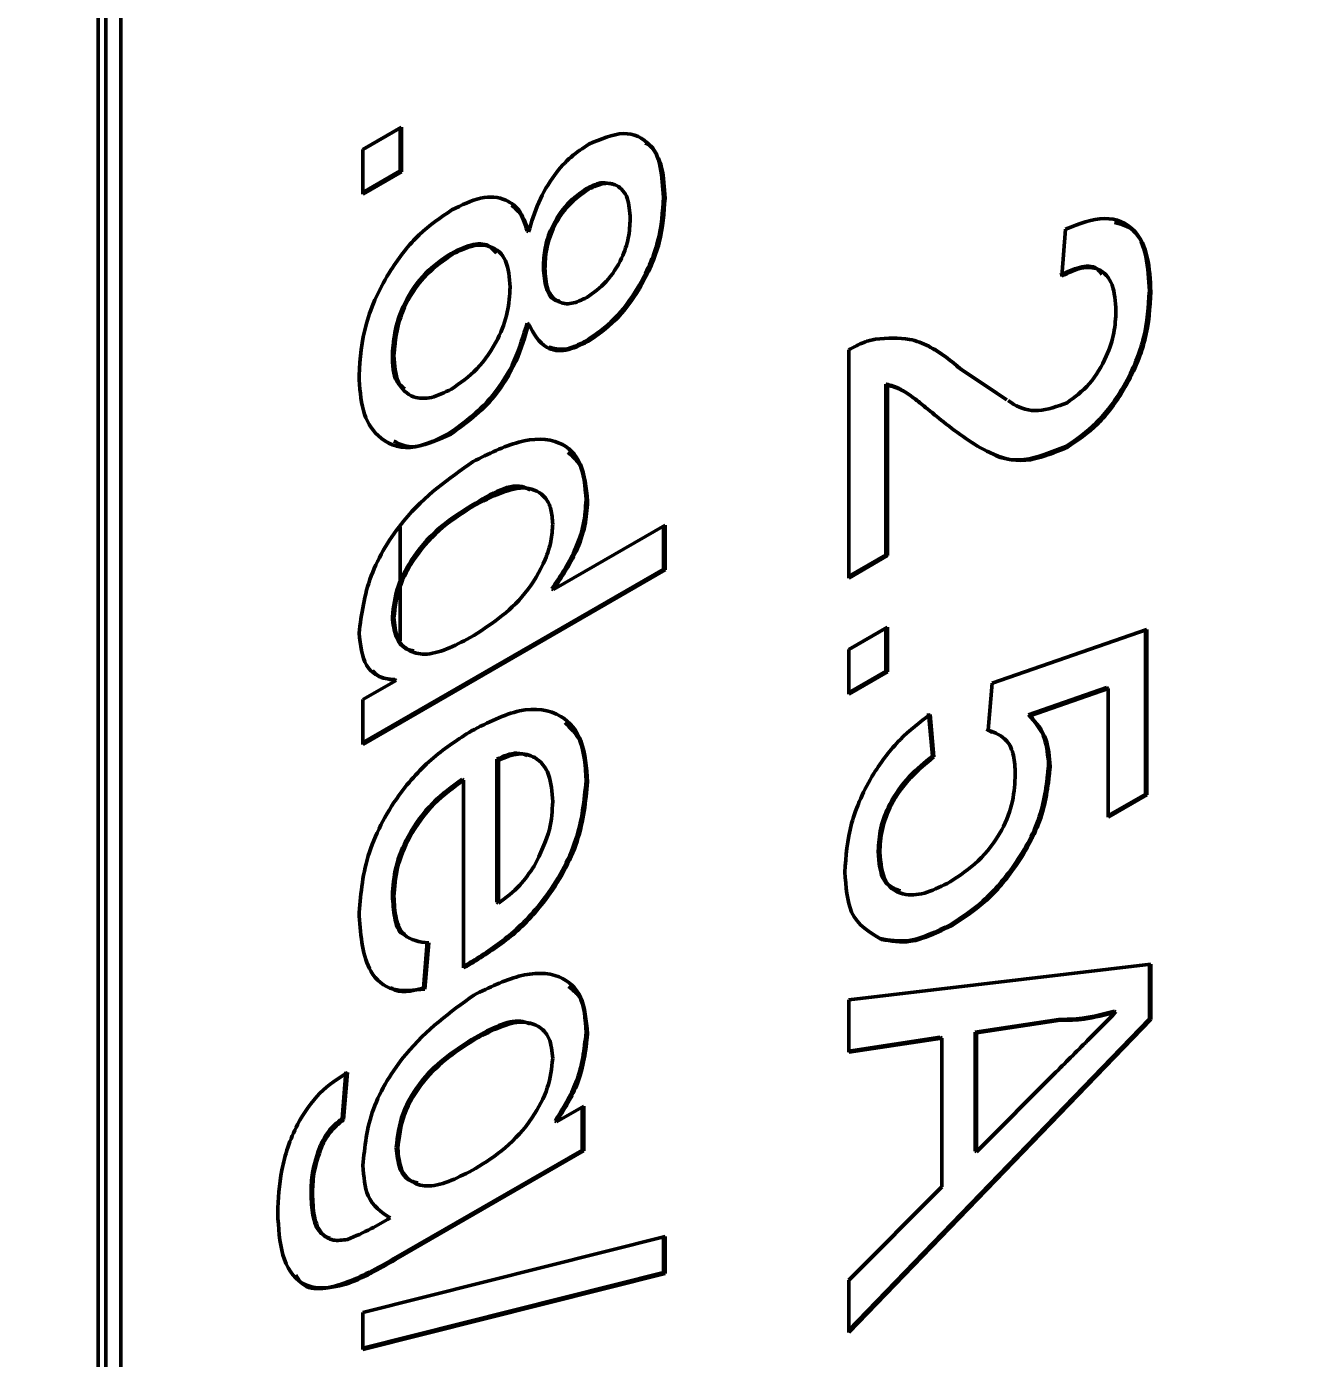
# Model space of a CAD drawing. Header units: millimetres. Extents: x 0 to 2215, y 0 to 863.
# Drawn here: x 1427.207 to 1430.217, y 542.16 to 545.277 of the extents above; entities that cross this region are included whole.
import ezdxf
from ezdxf import colors
from ezdxf.entities.mleader import LeaderData, LeaderLine
from ezdxf.math import Vec2, Vec3

# ---------------------------------------------------------------- set-up
doc = ezdxf.new("R2010")
doc.units = ezdxf.units.MM
doc.layers.add('粗实线层', color=7, linetype='Continuous', lineweight=50)
doc.styles.get("Standard").update_dxf_attribs({"font": ''})
doc.styles.get('Standard').set_extended_font_data('汉仪长仿宋体')

msp = doc.modelspace()

# ---------------------------------------------------------------- linework, layer by layer
at = {"layer": '粗实线层'}
for p, q in [((1427.3749, 537.58), (1427.3749, 547.213)), ((1427.3926, 546.6935), (1427.3926, 538.1198)), ((1427.428, 546.6731), (1427.428, 538.0994)), ((1427.9944, 544.9893), (1428.0851, 545.0417)), ((1428.0851, 545.0417), (1428.0851, 544.937)), ((1428.0816, 545.0396), (1428.0816, 544.939)), ((1427.9944, 544.8846), (1427.9944, 544.9893)), ((1428.0816, 544.939), (1427.9944, 544.8887)), ((1428.0851, 544.937), (1427.9944, 544.8846)), ((1428.0816, 544.939), (1428.0851, 544.937)), ((1428.5192, 544.8986), (1428.5228, 544.8965)), ((1428.698, 544.8775), (1428.7015, 544.8754)), ((1428.3787, 544.7985), (1428.3823, 544.7964)), ((1429.6301, 544.693), (1429.6392, 544.8029)), ((1428.2008, 544.7462), (1428.2044, 544.7441)), ((1428.417, 544.7129), (1428.4205, 544.7109)), ((1429.8351, 544.6584), (1429.8386, 544.6563)), ((1428.3787, 544.5826), (1428.3823, 544.5805)), ((1428.5174, 544.5416), (1428.5209, 544.5395)), ((1429.1315, 543.9864), (1429.1315, 544.5203)), ((1428.0634, 544.509), (1428.067, 544.507)), ((1429.3924, 544.4758), (1429.5014, 544.4035)), ((1429.3924, 544.4758), (1429.396, 544.4737)), ((1429.396, 544.4737), (1429.4773, 544.4198)), ((1429.2186, 544.4402), (1429.2186, 544.0408)), ((1429.2186, 544.4402), (1429.2222, 544.4382)), ((1429.2222, 544.4382), (1429.2222, 544.0387)), ((1428.1967, 544.3251), (1428.2002, 544.323)), ((1429.6399, 544.2944), (1429.6434, 544.2924)), ((1428.5167, 544.1686), (1428.5202, 544.1665)), ((1428.249, 544.1563), (1428.2525, 544.1543)), ((1428.082, 543.8396), (1428.082, 544.1061)), ((1428.4403, 543.9591), (1428.7015, 544.1099)), ((1428.698, 544.1079), (1428.698, 544.0073)), ((1428.7015, 544.1099), (1428.7015, 544.0052)), ((1429.2186, 544.0408), (1429.1315, 543.9905)), ((1429.2222, 544.0387), (1429.1315, 543.9864)), ((1429.2186, 544.0408), (1429.2222, 544.0387)), ((1428.698, 544.0073), (1427.9944, 543.6011)), ((1428.7015, 544.0052), (1427.9944, 543.597)), ((1428.698, 544.0073), (1428.7015, 544.0052)), ((1428.4368, 543.9612), (1428.4403, 543.9591)), ((1428.0634, 543.8958), (1428.067, 543.8937)), ((1429.1315, 543.8189), (1429.2222, 543.8712)), ((1429.2186, 543.8692), (1429.2186, 543.7686)), ((1429.2222, 543.8712), (1429.2222, 543.7666)), ((1429.4669, 543.7404), (1429.8295, 543.8659)), ((1429.826, 543.8647), (1429.826, 543.4807)), ((1429.8295, 543.8659), (1429.8295, 543.4786)), ((1429.1315, 543.7142), (1429.1315, 543.8189)), ((1429.2186, 543.7686), (1429.1315, 543.7183)), ((1429.2222, 543.7666), (1429.1315, 543.7142)), ((1429.2186, 543.7686), (1429.2222, 543.7666)), ((1427.9944, 543.7017), (1428.0725, 543.7468)), ((1428.0689, 543.7488), (1428.0725, 543.7468)), ((1429.4579, 543.6304), (1429.4669, 543.7404)), ((1427.9944, 543.597), (1427.9944, 543.7017)), ((1429.7354, 543.7301), (1429.5522, 543.6659)), ((1429.7389, 543.7281), (1429.5557, 543.6639)), ((1429.7354, 543.7301), (1429.7389, 543.7281)), ((1429.7389, 543.4263), (1429.7389, 543.7281)), ((1429.3183, 543.6691), (1429.3274, 543.5697)), ((1429.3219, 543.6671), (1429.3309, 543.5676)), ((1429.5522, 543.6659), (1429.5557, 543.6639)), ((1429.4675, 543.6246), (1429.4543, 543.6325)), ((1428.3082, 543.5624), (1428.3082, 543.2274)), ((1428.3082, 543.5624), (1428.3117, 543.5604)), ((1428.3117, 543.5604), (1428.3117, 543.2254)), ((1429.3274, 543.5697), (1429.3309, 543.5676)), ((1429.5994, 543.5476), (1429.6029, 543.5455)), ((1428.2266, 543.5153), (1428.2301, 543.5133)), ((1428.2301, 543.0741), (1428.2301, 543.5133)), ((1428.5167, 543.5117), (1428.5202, 543.5096)), ((1429.826, 543.4807), (1429.7389, 543.4304)), ((1429.8295, 543.4786), (1429.7389, 543.4263)), ((1429.826, 543.4807), (1429.8295, 543.4786)), ((1429.2005, 543.3468), (1429.204, 543.3447)), ((1428.0634, 543.2428), (1428.067, 543.2408)), ((1428.3082, 543.2274), (1428.3117, 543.2254)), ((1429.3705, 543.1758), (1429.374, 543.1738)), ((1429.2047, 543.1426), (1429.2083, 543.1406)), ((1428.145, 543.1344), (1428.1359, 543.0266)), ((1428.1485, 543.1323), (1428.1395, 543.0245)), ((1428.2498, 543.089), (1428.2534, 543.087)), ((1429.1315, 542.9989), (1429.8386, 543.0829)), ((1429.8351, 543.0825), (1429.8351, 542.9551)), ((1429.8386, 543.0829), (1429.8386, 542.9531)), ((1428.1359, 543.0266), (1428.1395, 543.0245)), ((1429.1315, 542.8767), (1429.1315, 542.9989)), ((1429.8351, 542.9551), (1429.1315, 542.2264)), ((1429.8386, 542.9531), (1429.1315, 542.2207)), ((1429.6229, 542.9533), (1429.4271, 542.9239)), ((1429.6229, 542.9533), (1429.6264, 542.9513)), ((1429.7535, 542.9729), (1429.757, 542.9709)), ((1429.8351, 542.9551), (1429.8386, 542.9531)), ((1428.5167, 542.922), (1428.5202, 542.92)), ((1429.4271, 542.9239), (1429.4271, 542.6452)), ((1429.4271, 542.9239), (1429.4307, 542.9219)), ((1429.6264, 542.9513), (1429.4307, 542.9219)), ((1429.4307, 542.9219), (1429.4307, 542.6431)), ((1428.2571, 542.9113), (1428.2606, 542.9093)), ((1429.3455, 542.9115), (1429.1315, 542.8793)), ((1429.3491, 542.9094), (1429.1315, 542.8767)), ((1429.3455, 542.9115), (1429.3491, 542.9094)), ((1429.3491, 542.5614), (1429.3491, 542.9094)), ((1427.9546, 542.8309), (1427.9456, 542.721)), ((1427.9582, 542.8289), (1427.9491, 542.719)), ((1429.4307, 542.6431), (1429.6165, 542.8298)), ((1428.4477, 542.7137), (1428.5112, 542.7503)), ((1428.5076, 542.7483), (1428.5076, 542.6477)), ((1428.5112, 542.7503), (1428.5112, 542.6457)), ((1427.9456, 542.721), (1427.9491, 542.719)), ((1428.4442, 542.7157), (1428.4477, 542.7137)), ((1427.8946, 542.6586), (1427.8981, 542.6565)), ((1428.5076, 542.6477), (1428.0672, 542.3935)), ((1428.5112, 542.6457), (1428.0708, 542.3914)), ((1428.0725, 542.6533), (1428.076, 542.6513)), ((1428.5076, 542.6477), (1428.5112, 542.6457)), ((1429.4271, 542.6452), (1429.4307, 542.6431)), ((1427.873, 542.5472), (1427.8766, 542.5451)), ((1429.1315, 542.3429), (1429.3491, 542.5614)), ((1428.0544, 542.4907), (1428.0579, 542.4887)), ((1427.9944, 542.2675), (1428.7015, 542.4454)), ((1428.698, 542.4445), (1428.698, 542.3609)), ((1428.7015, 542.4454), (1428.7015, 542.3589)), ((1428.698, 542.3609), (1427.9944, 542.1839)), ((1428.698, 542.3609), (1428.7015, 542.3589)), ((1428.7015, 542.3589), (1427.9944, 542.181)), ((1429.1315, 542.2207), (1429.1315, 542.3429)), ((1427.9944, 542.181), (1427.9944, 542.2675))]:
    msp.add_line(p, q, dxfattribs=at)
for points, knots in [([(1428.5232, 545.0015), (1428.5512, 545.0136), (1428.6073, 545.0378), (1428.667, 545.0078), (1428.6977, 544.9494), (1428.7003, 544.9001), (1428.7015, 544.8754)], [0, 0, 0, 0, 0.279271, 0.558676, 0.779074, 1, 1, 1, 1]), ([(1428.3823, 544.7964), (1428.3891, 544.8194), (1428.4029, 544.8654), (1428.4388, 544.9277), (1428.4812, 544.9742), (1428.5092, 544.9924), (1428.5232, 545.0015)], [0, 0, 0, 0, 0.28031, 0.559637, 0.779691, 1, 1, 1, 1]), ([(1428.6551, 545.0043), (1428.6577, 545.0033), (1428.6771, 544.9957), (1428.6929, 544.9492), (1428.6963, 544.9014), (1428.698, 544.8775)], [0, 0, 0, 0, 0.071372, 0.535131, 1, 1, 1, 1]), ([(1428.5192, 544.8986), (1428.5033, 544.8876), (1428.4716, 544.8655), (1428.4357, 544.8106), (1428.4188, 544.7572), (1428.4176, 544.7277), (1428.417, 544.7129)], [0, 0, 0, 0, 0.2799356, 0.5588447, 0.779075, 1, 1, 1, 1]), ([(1428.5228, 544.8965), (1428.5069, 544.8855), (1428.4751, 544.8635), (1428.4392, 544.8086), (1428.4223, 544.7551), (1428.4211, 544.7257), (1428.4205, 544.7109)], [0, 0, 0, 0, 0.2799356, 0.5588447, 0.779075, 1, 1, 1, 1]), ([(1428.5779, 544.9078), (1428.5704, 544.91), (1428.5531, 544.9151), (1428.5315, 544.9045), (1428.5192, 544.8986)], [0, 0, 0, 0, 0.435689, 1, 1, 1, 1]), ([(1428.62, 544.827), (1428.619, 544.8442), (1428.617, 544.8786), (1428.5925, 544.9069), (1428.5589, 544.9132), (1428.5348, 544.9021), (1428.5228, 544.8965)], [0, 0, 0, 0, 0.280365, 0.559367, 0.779701, 1, 1, 1, 1]), ([(1428.2027, 544.8478), (1428.2255, 544.8591), (1428.271, 544.8817), (1428.3277, 544.8769), (1428.3653, 544.8456), (1428.3766, 544.8128), (1428.3823, 544.7964)], [0, 0, 0, 0, 0.280187, 0.559469, 0.779548, 1, 1, 1, 1]), ([(1428.3424, 544.8583), (1428.3482, 544.8541), (1428.366, 544.8413), (1428.3736, 544.8157), (1428.3787, 544.7985)], [0, 0, 0, 0, 0.328763, 1, 1, 1, 1]), ([(1428.698, 544.8775), (1428.6958, 544.8434), (1428.6915, 544.7755), (1428.6456, 544.6715), (1428.5842, 544.5876), (1428.5397, 544.5569), (1428.5174, 544.5416)], [0, 0, 0, 0, 0.2803483, 0.5596925, 0.7798209, 1, 1, 1, 1]), ([(1428.7015, 544.8754), (1428.6994, 544.8414), (1428.695, 544.7734), (1428.6491, 544.6694), (1428.5877, 544.5855), (1428.5432, 544.5549), (1428.5209, 544.5395)], [0, 0, 0, 0, 0.280348, 0.559692, 0.779821, 1, 1, 1, 1]), ([(1427.9854, 544.4607), (1427.9882, 544.5005), (1427.9938, 544.5801), (1428.0509, 544.7013), (1428.1249, 544.7955), (1428.1767, 544.8304), (1428.2027, 544.8478)], [0, 0, 0, 0, 0.280131, 0.559335, 0.779523, 1, 1, 1, 1]), ([(1428.5185, 544.6428), (1428.5342, 544.654), (1428.5655, 544.6763), (1428.6004, 544.7305), (1428.6178, 544.7832), (1428.6192, 544.8124), (1428.62, 544.827)], [0, 0, 0, 0, 0.2796927, 0.5591452, 0.7793167, 1, 1, 1, 1]), ([(1429.6392, 544.8029), (1429.6705, 544.815), (1429.7331, 544.8391), (1429.8025, 544.8089), (1429.8345, 544.7398), (1429.8373, 544.6842), (1429.8386, 544.6563)], [0, 0, 0, 0, 0.280235, 0.558893, 0.779132, 1, 1, 1, 1]), ([(1429.7533, 544.8183), (1429.7693, 544.8142), (1429.8055, 544.8048), (1429.8305, 544.7408), (1429.8335, 544.6859), (1429.8351, 544.6584)], [0, 0, 0, 0, 0.2817326, 0.6403546, 1, 1, 1, 1]), ([(1428.3074, 544.7464), (1428.3016, 544.7532), (1428.2872, 544.7701), (1428.2475, 544.7687), (1428.2164, 544.7537), (1428.2008, 544.7462)], [0, 0, 0, 0, 0.247747, 0.623564, 1, 1, 1, 1]), ([(1428.3389, 544.6671), (1428.3373, 544.6894), (1428.334, 544.7339), (1428.2975, 544.7652), (1428.2515, 544.7674), (1428.2201, 544.7519), (1428.2044, 544.7441)], [0, 0, 0, 0, 0.280111, 0.558976, 0.779307, 1, 1, 1, 1]), ([(1428.2008, 544.7462), (1428.1803, 544.7322), (1428.1396, 544.7045), (1428.0912, 544.636), (1428.068, 544.567), (1428.0649, 544.5283), (1428.0634, 544.509)], [0, 0, 0, 0, 0.280552, 0.558516, 0.77917, 1, 1, 1, 1]), ([(1428.2044, 544.7441), (1428.1839, 544.7302), (1428.1431, 544.7025), (1428.0947, 544.634), (1428.0715, 544.5649), (1428.0685, 544.5263), (1428.067, 544.507)], [0, 0, 0, 0, 0.280552, 0.558516, 0.77917, 1, 1, 1, 1]), ([(1428.417, 544.7129), (1428.4181, 544.6961), (1428.4203, 544.6624), (1428.4375, 544.636), (1428.4526, 544.6346), (1428.4546, 544.6345)], [0, 0, 0, 0, 0.466973, 0.931121, 1, 1, 1, 1]), ([(1428.4205, 544.7109), (1428.4215, 544.6936), (1428.4233, 544.6591), (1428.448, 544.6307), (1428.4823, 544.6256), (1428.5064, 544.6371), (1428.5185, 544.6428)], [0, 0, 0, 0, 0.280478, 0.5592592, 0.7795763, 1, 1, 1, 1]), ([(1429.724, 544.6968), (1429.7203, 544.7021), (1429.7087, 544.7181), (1429.6719, 544.7168), (1429.6417, 544.7023), (1429.6266, 544.695)], [0, 0, 0, 0, 0.195322, 0.596986, 1, 1, 1, 1]), ([(1429.757, 544.6115), (1429.7556, 544.6333), (1429.7527, 544.6766), (1429.7209, 544.7125), (1429.6761, 544.7157), (1429.6454, 544.7005), (1429.6301, 544.693)], [0, 0, 0, 0, 0.28041, 0.559489, 0.779375, 1, 1, 1, 1]), ([(1428.2015, 544.4284), (1428.2221, 544.4426), (1428.2632, 544.4708), (1428.3104, 544.54), (1428.3357, 544.6094), (1428.3379, 544.6478), (1428.3389, 544.6671)], [0, 0, 0, 0, 0.27997, 0.559316, 0.779349, 1, 1, 1, 1]), ([(1429.8351, 544.6584), (1429.8329, 544.6215), (1429.8287, 544.5479), (1429.7797, 544.4346), (1429.7124, 544.3439), (1429.6641, 544.3109), (1429.6399, 544.2944)], [0, 0, 0, 0, 0.280482, 0.559644, 0.779749, 1, 1, 1, 1]), ([(1429.8386, 544.6563), (1429.8365, 544.6195), (1429.8322, 544.5459), (1429.7832, 544.4326), (1429.716, 544.3418), (1429.6676, 544.3089), (1429.6434, 544.2924)], [0, 0, 0, 0, 0.2804823, 0.5596436, 0.7797486, 1, 1, 1, 1]), ([(1429.6426, 544.3966), (1429.6606, 544.4098), (1429.6968, 544.4362), (1429.7346, 544.5004), (1429.7545, 544.5609), (1429.7562, 544.5946), (1429.757, 544.6115)], [0, 0, 0, 0, 0.27908, 0.558612, 0.779043, 1, 1, 1, 1]), ([(1428.3787, 544.5826), (1428.3701, 544.5534), (1428.3529, 544.4951), (1428.2911, 544.3936), (1428.2324, 544.351), (1428.1967, 544.3251)], [0, 0, 0, 0, 0.281226, 0.561787, 1, 1, 1, 1]), ([(1428.3823, 544.5805), (1428.3736, 544.5514), (1428.3564, 544.4931), (1428.2946, 544.3915), (1428.236, 544.349), (1428.2002, 544.323)], [0, 0, 0, 0, 0.281226, 0.561787, 1, 1, 1, 1]), ([(1428.5209, 544.5395), (1428.5035, 544.5313), (1428.4687, 544.5147), (1428.4136, 544.5224), (1428.3942, 544.5585), (1428.3823, 544.5805)], [0, 0, 0, 0, 0.280612, 0.560833, 1, 1, 1, 1]), ([(1429.1315, 544.5203), (1429.1435, 544.5269), (1429.1649, 544.5387), (1429.1854, 544.5435), (1429.1944, 544.5456)], [0, 0, 0, 0, 0.559956, 1, 1, 1, 1]), ([(1429.1944, 544.5456), (1429.2218, 544.5476), (1429.267, 544.5509), (1429.3195, 544.5298), (1429.3595, 544.5047), (1429.3838, 544.4841), (1429.396, 544.4737)], [0, 0, 0, 0, 0.339411, 0.559525, 0.779752, 1, 1, 1, 1]), ([(1428.5174, 544.5416), (1428.4997, 544.5327), (1428.4672, 544.5165), (1428.4412, 544.5236), (1428.4294, 544.5268)], [0, 0, 0, 0, 0.54662, 1, 1, 1, 1]), ([(1429.3179, 544.529), (1429.3306, 544.5216), (1429.357, 544.5064), (1429.3804, 544.4862), (1429.3924, 544.4758)], [0, 0, 0, 0, 0.48269, 1, 1, 1, 1]), ([(1428.0634, 544.509), (1428.0641, 544.4853), (1428.0651, 544.4495), (1428.0854, 544.4345), (1428.0923, 544.4294)], [0, 0, 0, 0, 0.662128, 1, 1, 1, 1]), ([(1428.067, 544.507), (1428.0685, 544.4845), (1428.0717, 544.4397), (1428.1077, 544.407), (1428.1541, 544.405), (1428.1857, 544.4206), (1428.2015, 544.4284)], [0, 0, 0, 0, 0.280192, 0.559073, 0.779305, 1, 1, 1, 1]), ([(1428.2002, 544.323), (1428.1674, 544.3084), (1428.1018, 544.2793), (1428.0295, 544.3093), (1427.9903, 544.3742), (1427.987, 544.4318), (1427.9854, 544.4607)], [0, 0, 0, 0, 0.279532, 0.559025, 0.779261, 1, 1, 1, 1]), ([(1429.2524, 544.4277), (1429.2521, 544.4279), (1429.2422, 544.4345), (1429.2302, 544.4374), (1429.2186, 544.4402)], [0, 0, 0, 0, 0.028644, 1, 1, 1, 1]), ([(1429.3533, 544.3515), (1429.3394, 544.3629), (1429.3165, 544.3817), (1429.2842, 544.4074), (1429.256, 544.4279), (1429.2334, 544.4348), (1429.2222, 544.4382)], [0, 0, 0, 0, 0.3400378, 0.5600628, 0.7800895, 1, 1, 1, 1]), ([(1429.5049, 544.4015), (1429.5092, 544.3985), (1429.5292, 544.3845), (1429.573, 544.3712), (1429.6194, 544.3881), (1429.6426, 544.3966)], [0, 0, 0, 0, 0.121174, 0.562049, 1, 1, 1, 1]), ([(1428.1967, 544.3251), (1428.1628, 544.308), (1428.113, 544.283), (1428.0777, 544.3012), (1428.0665, 544.3069)], [0, 0, 0, 0, 0.681132, 1, 1, 1, 1]), ([(1429.6434, 544.2924), (1429.6096, 544.2784), (1429.542, 544.2504), (1429.4441, 544.2817), (1429.3878, 544.325), (1429.3533, 544.3515)], [0, 0, 0, 0, 0.278741, 0.558834, 1, 1, 1, 1]), ([(1428.2524, 544.2589), (1428.2883, 544.2769), (1428.3601, 544.3127), (1428.4531, 544.3146), (1428.5107, 544.2591), (1428.5171, 544.1974), (1428.5202, 544.1665)], [0, 0, 0, 0, 0.280962, 0.56044, 0.780127, 1, 1, 1, 1]), ([(1429.6399, 544.2944), (1429.6064, 544.2809), (1429.5393, 544.2538), (1429.4808, 544.267), (1429.4572, 544.2827), (1429.4565, 544.2831)], [0, 0, 0, 0, 0.491873, 0.98613, 1, 1, 1, 1]), ([(1428.4744, 544.2801), (1428.4839, 544.2725), (1428.5117, 544.2502), (1428.5147, 544.201), (1428.5167, 544.1686)], [0, 0, 0, 0, 0.340685, 1, 1, 1, 1]), ([(1427.9854, 543.8573), (1427.9912, 543.9018), (1428.0029, 543.9909), (1428.1036, 544.1546), (1428.196, 544.2193), (1428.2524, 544.2589)], [0, 0, 0, 0, 0.279615, 0.559901, 1, 1, 1, 1]), ([(1428.386, 544.1918), (1428.3816, 544.1944), (1428.3475, 544.2148), (1428.2949, 544.1836), (1428.249, 544.1563)], [0, 0, 0, 0, 0.1274721, 1, 1, 1, 1]), ([(1428.4386, 544.1126), (1428.4379, 544.1244), (1428.4364, 544.1481), (1428.4188, 544.1832), (1428.3617, 544.2112), (1428.2962, 544.1771), (1428.2525, 544.1543)], [0, 0, 0, 0, 0.125718, 0.25135, 0.501025, 1, 1, 1, 1]), ([(1428.5167, 544.1686), (1428.5155, 544.1498), (1428.5132, 544.1122), (1428.4877, 544.0379), (1428.4561, 543.9903), (1428.4368, 543.9612)], [0, 0, 0, 0, 0.280563, 0.560896, 1, 1, 1, 1]), ([(1428.249, 544.1563), (1428.2251, 544.1414), (1428.1774, 544.1117), (1428.115, 544.0448), (1428.0717, 543.9655), (1428.0662, 543.919), (1428.0634, 543.8958)], [0, 0, 0, 0, 0.281206, 0.560839, 0.780812, 1, 1, 1, 1]), ([(1428.2525, 544.1543), (1428.2286, 544.1394), (1428.1809, 544.1097), (1428.1185, 544.0428), (1428.0753, 543.9635), (1428.0697, 543.917), (1428.067, 543.8937)], [0, 0, 0, 0, 0.281206, 0.560839, 0.780812, 1, 1, 1, 1]), ([(1428.5202, 544.1665), (1428.5191, 544.1477), (1428.5168, 544.1101), (1428.4913, 544.0359), (1428.4596, 543.9882), (1428.4403, 543.9591)], [0, 0, 0, 0, 0.280563, 0.560896, 1, 1, 1, 1]), ([(1428.2457, 543.8468), (1428.2909, 543.8755), (1428.3588, 543.9186), (1428.4176, 544.0157), (1428.4363, 544.073), (1428.4378, 544.0994), (1428.4386, 544.1126)], [0, 0, 0, 0, 0.498965, 0.748684, 0.874281, 1, 1, 1, 1]), ([(1428.0634, 543.8958), (1428.0652, 543.8791), (1428.0687, 543.8457), (1428.0902, 543.8199), (1428.1084, 543.8166), (1428.1138, 543.8156)], [0, 0, 0, 0, 0.413253, 0.826737, 1, 1, 1, 1]), ([(1428.067, 543.8937), (1428.0686, 543.8768), (1428.072, 543.8429), (1428.1, 543.8144), (1428.1554, 543.8004), (1428.2085, 543.8277), (1428.2457, 543.8468)], [0, 0, 0, 0, 0.186719, 0.373542, 0.560525, 1, 1, 1, 1]), ([(1428.0725, 543.7468), (1428.0588, 543.7487), (1428.0313, 543.7526), (1427.9936, 543.784), (1427.9885, 543.8295), (1427.9854, 543.8573)], [0, 0, 0, 0, 0.281116, 0.561725, 1, 1, 1, 1]), ([(1428.0689, 543.7488), (1428.0546, 543.7499), (1428.0343, 543.7514), (1428.0208, 543.7651), (1428.0169, 543.7691)], [0, 0, 0, 0, 0.706975, 1, 1, 1, 1]), ([(1428.2484, 543.6285), (1428.2867, 543.648), (1428.3632, 543.687), (1428.4575, 543.6753), (1428.5126, 543.6094), (1428.5177, 543.5429), (1428.5202, 543.5096)], [0, 0, 0, 0, 0.280748, 0.559775, 0.779666, 1, 1, 1, 1]), ([(1428.4675, 543.6479), (1428.4807, 543.6353), (1428.512, 543.6051), (1428.515, 543.546), (1428.5167, 543.5117)], [0, 0, 0, 0, 0.418235, 1, 1, 1, 1]), ([(1429.1224, 543.2983), (1429.125, 543.3355), (1429.1301, 543.4097), (1429.1819, 543.5234), (1429.25, 543.6122), (1429.2979, 543.6488), (1429.3219, 543.6671)], [0, 0, 0, 0, 0.28007, 0.559249, 0.779432, 1, 1, 1, 1]), ([(1429.5522, 543.6659), (1429.5669, 543.6496), (1429.5932, 543.6206), (1429.5975, 543.5699), (1429.5994, 543.5476)], [0, 0, 0, 0, 0.559939, 1, 1, 1, 1]), ([(1429.5557, 543.6639), (1429.5705, 543.6476), (1429.5967, 543.6185), (1429.601, 543.5678), (1429.6029, 543.5455)], [0, 0, 0, 0, 0.559939, 1, 1, 1, 1]), ([(1427.9854, 543.1953), (1427.9888, 543.2414), (1427.9957, 543.3335), (1428.0679, 543.4737), (1428.1589, 543.5714), (1428.2185, 543.6094), (1428.2484, 543.6285)], [0, 0, 0, 0, 0.279952, 0.558661, 0.778994, 1, 1, 1, 1]), ([(1429.5213, 543.5274), (1429.5207, 543.5424), (1429.5193, 543.5724), (1429.5008, 543.614), (1429.4741, 543.6242), (1429.4579, 543.6304)], [0, 0, 0, 0, 0.280925, 0.561161, 1, 1, 1, 1]), ([(1428.3792, 543.571), (1428.3712, 543.5738), (1428.3506, 543.5808), (1428.3243, 543.5694), (1428.3082, 543.5624)], [0, 0, 0, 0, 0.3899826, 1, 1, 1, 1]), ([(1428.4386, 543.463), (1428.4369, 543.4854), (1428.4336, 543.5302), (1428.4021, 543.5683), (1428.359, 543.5792), (1428.3275, 543.5666), (1428.3117, 543.5604)], [0, 0, 0, 0, 0.2801903, 0.5597279, 0.7796424, 1, 1, 1, 1]), ([(1429.3274, 543.5697), (1429.309, 543.5547), (1429.2722, 543.5248), (1429.2275, 543.4638), (1429.2035, 543.3997), (1429.2015, 543.3644), (1429.2005, 543.3468)], [0, 0, 0, 0, 0.280714, 0.559926, 0.779622, 1, 1, 1, 1]), ([(1429.3309, 543.5676), (1429.3125, 543.5527), (1429.2757, 543.5227), (1429.231, 543.4618), (1429.2071, 543.3977), (1429.205, 543.3624), (1429.204, 543.3447)], [0, 0, 0, 0, 0.280714, 0.559926, 0.779622, 1, 1, 1, 1]), ([(1429.5994, 543.5476), (1429.5952, 543.5078), (1429.5867, 543.4281), (1429.5221, 543.3117), (1429.4467, 543.2255), (1429.3959, 543.1924), (1429.3705, 543.1758)], [0, 0, 0, 0, 0.27917, 0.558797, 0.779169, 1, 1, 1, 1]), ([(1429.6029, 543.5455), (1429.5987, 543.5057), (1429.5903, 543.4261), (1429.5256, 543.3097), (1429.4502, 543.2235), (1429.3994, 543.1903), (1429.374, 543.1738)], [0, 0, 0, 0, 0.27917, 0.558797, 0.779169, 1, 1, 1, 1]), ([(1428.2266, 543.5153), (1428.2032, 543.4985), (1428.1565, 543.4651), (1428.1004, 543.389), (1428.0681, 543.3095), (1428.065, 543.265), (1428.0634, 543.2428)], [0, 0, 0, 0, 0.280633, 0.559687, 0.779661, 1, 1, 1, 1]), ([(1428.2301, 543.5133), (1428.2067, 543.4965), (1428.16, 543.4631), (1428.104, 543.387), (1428.0716, 543.3074), (1428.0685, 543.263), (1428.067, 543.2408)], [0, 0, 0, 0, 0.280633, 0.559687, 0.779661, 1, 1, 1, 1]), ([(1429.3686, 543.2753), (1429.3908, 543.2898), (1429.4351, 543.3187), (1429.4905, 543.3893), (1429.5182, 543.4652), (1429.5203, 543.5066), (1429.5213, 543.5274)], [0, 0, 0, 0, 0.280653, 0.559595, 0.77929, 1, 1, 1, 1]), ([(1428.5167, 543.5117), (1428.5124, 543.4659), (1428.5037, 543.3743), (1428.428, 543.2384), (1428.3378, 543.145), (1428.2792, 543.1077), (1428.2498, 543.089)], [0, 0, 0, 0, 0.2793662, 0.5583982, 0.7788851, 1, 1, 1, 1]), ([(1428.5202, 543.5096), (1428.5159, 543.4638), (1428.5072, 543.3722), (1428.4315, 543.2363), (1428.3413, 543.1429), (1428.2827, 543.1057), (1428.2534, 543.087)], [0, 0, 0, 0, 0.279366, 0.558398, 0.778885, 1, 1, 1, 1]), ([(1428.3953, 543.3121), (1428.4096, 543.3411), (1428.4351, 543.3931), (1428.4376, 543.4416), (1428.4386, 543.463)], [0, 0, 0, 0, 0.558512, 1, 1, 1, 1]), ([(1429.2005, 543.3468), (1429.2024, 543.3204), (1429.2059, 543.2731), (1429.2381, 543.2598), (1429.2524, 543.254)], [0, 0, 0, 0, 0.555996, 1, 1, 1, 1]), ([(1429.204, 543.3447), (1429.2064, 543.3193), (1429.2113, 543.2686), (1429.2593, 543.241), (1429.3145, 543.2475), (1429.3506, 543.266), (1429.3686, 543.2753)], [0, 0, 0, 0, 0.279539, 0.558252, 0.778884, 1, 1, 1, 1]), ([(1428.3117, 543.2254), (1428.329, 543.2381), (1428.3597, 543.2607), (1428.3844, 543.2964), (1428.3953, 543.3121)], [0, 0, 0, 0, 0.560674, 1, 1, 1, 1]), ([(1429.2083, 543.1406), (1429.1803, 543.1569), (1429.1303, 543.1861), (1429.1248, 543.2639), (1429.1224, 543.2983)], [0, 0, 0, 0, 0.558485, 1, 1, 1, 1]), ([(1428.0634, 543.2428), (1428.0647, 543.2258), (1428.0671, 543.1919), (1428.0771, 543.1566), (1428.0916, 543.1525), (1428.0936, 543.1519)], [0, 0, 0, 0, 0.464522, 0.927957, 1, 1, 1, 1]), ([(1428.067, 543.2408), (1428.0679, 543.2233), (1428.0697, 543.1883), (1428.092, 543.1394), (1428.1271, 543.135), (1428.1485, 543.1323)], [0, 0, 0, 0, 0.281282, 0.561906, 1, 1, 1, 1]), ([(1428.1395, 543.0245), (1428.1137, 543.0214), (1428.0623, 543.0152), (1427.9963, 543.0685), (1427.9895, 543.1473), (1427.9854, 543.1953)], [0, 0, 0, 0, 0.280613, 0.560833, 1, 1, 1, 1]), ([(1429.3705, 543.1758), (1429.3369, 543.1593), (1429.2769, 543.1298), (1429.2268, 543.1387), (1429.2047, 543.1426)], [0, 0, 0, 0, 0.559726, 1, 1, 1, 1]), ([(1429.374, 543.1738), (1429.3404, 543.1572), (1429.2804, 543.1277), (1429.2303, 543.1366), (1429.2083, 543.1406)], [0, 0, 0, 0, 0.559726, 1, 1, 1, 1]), ([(1428.2498, 543.089), (1428.2455, 543.0866), (1428.2389, 543.0829), (1428.2324, 543.0793), (1428.2301, 543.0781)], [0, 0, 0, 0, 0.660535, 1, 1, 1, 1]), ([(1428.2534, 543.087), (1428.249, 543.0846), (1428.2413, 543.0802), (1428.2335, 543.0759), (1428.2301, 543.0741)], [0, 0, 0, 0, 0.559999, 1, 1, 1, 1]), ([(1428.2544, 543.0104), (1428.2899, 543.0279), (1428.3609, 543.0628), (1428.4523, 543.0642), (1428.5115, 543.0122), (1428.5173, 542.9507), (1428.5202, 542.92)], [0, 0, 0, 0, 0.280872, 0.560614, 0.780191, 1, 1, 1, 1]), ([(1428.1359, 543.0266), (1428.1081, 543.0196), (1428.0794, 543.0125), (1428.0613, 543.0271), (1428.0608, 543.0275)], [0, 0, 0, 0, 0.971881, 1, 1, 1, 1]), ([(1428.476, 543.0302), (1428.485, 543.0234), (1428.5126, 543.0027), (1428.515, 542.9544), (1428.5167, 542.922)], [0, 0, 0, 0, 0.327847, 1, 1, 1, 1]), ([(1427.9944, 542.6115), (1427.9987, 542.6553), (1428.0073, 542.7427), (1428.1081, 542.905), (1428.1989, 542.9704), (1428.2544, 543.0104)], [0, 0, 0, 0, 0.280158, 0.56021, 1, 1, 1, 1]), ([(1428.3855, 542.9433), (1428.3781, 542.9458), (1428.3423, 542.9577), (1428.2948, 542.9319), (1428.2571, 542.9113)], [0, 0, 0, 0, 0.204481, 1, 1, 1, 1]), ([(1429.6165, 542.8298), (1429.6427, 542.8561), (1429.6895, 542.9032), (1429.7364, 542.9502), (1429.757, 542.9709)], [0, 0, 0, 0, 0.560002, 1, 1, 1, 1]), ([(1429.7535, 542.9729), (1429.7282, 542.9662), (1429.6832, 542.954), (1429.6413, 542.9535), (1429.6229, 542.9533)], [0, 0, 0, 0, 0.559915, 1, 1, 1, 1]), ([(1429.757, 542.9709), (1429.7318, 542.9641), (1429.6867, 542.952), (1429.6448, 542.9515), (1429.6264, 542.9513)], [0, 0, 0, 0, 0.5599146, 1, 1, 1, 1]), ([(1428.4386, 542.8621), (1428.4369, 542.8789), (1428.4336, 542.9126), (1428.4053, 542.9405), (1428.3504, 542.9549), (1428.2976, 542.9281), (1428.2606, 542.9093)], [0, 0, 0, 0, 0.186767, 0.3735858, 0.5606317, 1, 1, 1, 1]), ([(1428.5167, 542.922), (1428.5124, 542.8831), (1428.5047, 542.8135), (1428.4627, 542.7457), (1428.4442, 542.7157)], [0, 0, 0, 0, 0.558411, 1, 1, 1, 1]), ([(1428.2571, 542.9113), (1428.2136, 542.8837), (1428.1483, 542.8422), (1428.0818, 542.7326), (1428.0756, 542.6797), (1428.0725, 542.6533)], [0, 0, 0, 0, 0.499992, 0.750208, 1, 1, 1, 1]), ([(1428.2606, 542.9093), (1428.2171, 542.8816), (1428.1519, 542.8402), (1428.0853, 542.7305), (1428.0791, 542.6777), (1428.076, 542.6513)], [0, 0, 0, 0, 0.499992, 0.750208, 1, 1, 1, 1]), ([(1428.5202, 542.92), (1428.5159, 542.8811), (1428.5082, 542.8115), (1428.4662, 542.7436), (1428.4477, 542.7137)], [0, 0, 0, 0, 0.558411, 1, 1, 1, 1]), ([(1428.2578, 542.6041), (1428.2813, 542.6188), (1428.3283, 542.6482), (1428.3894, 542.7152), (1428.4312, 542.7936), (1428.4362, 542.8393), (1428.4386, 542.8621)], [0, 0, 0, 0, 0.281134, 0.56058, 0.780632, 1, 1, 1, 1]), ([(1427.795, 542.5001), (1427.7966, 542.533), (1427.7999, 542.5986), (1427.8324, 542.7011), (1427.8923, 542.7869), (1427.9362, 542.8149), (1427.9582, 542.8289)], [0, 0, 0, 0, 0.2809988, 0.5607872, 0.7798426, 1, 1, 1, 1]), ([(1427.9456, 542.721), (1427.9343, 542.7117), (1427.9142, 542.6951), (1427.9006, 542.6697), (1427.8946, 542.6586)], [0, 0, 0, 0, 0.560351, 1, 1, 1, 1]), ([(1427.9491, 542.719), (1427.9378, 542.7097), (1427.9177, 542.6931), (1427.9041, 542.6677), (1427.8981, 542.6565)], [0, 0, 0, 0, 0.560351, 1, 1, 1, 1]), ([(1427.8946, 542.6586), (1427.8872, 542.6368), (1427.8741, 542.5978), (1427.8734, 542.5627), (1427.873, 542.5472)], [0, 0, 0, 0, 0.558823, 1, 1, 1, 1]), ([(1427.8981, 542.6565), (1427.8908, 542.6347), (1427.8776, 542.5958), (1427.8769, 542.5606), (1427.8766, 542.5451)], [0, 0, 0, 0, 0.558823, 1, 1, 1, 1]), ([(1428.0725, 542.6533), (1428.0742, 542.6363), (1428.0777, 542.6022), (1428.0989, 542.5752), (1428.1175, 542.5721), (1428.1229, 542.5712)], [0, 0, 0, 0, 0.414772, 0.829439, 1, 1, 1, 1]), ([(1428.076, 542.6513), (1428.0777, 542.634), (1428.0809, 542.5994), (1428.1088, 542.5695), (1428.1659, 542.5562), (1428.2199, 542.5843), (1428.2578, 542.6041)], [0, 0, 0, 0, 0.186756, 0.373465, 0.560356, 1, 1, 1, 1]), ([(1428.0579, 542.4887), (1428.0375, 542.5024), (1428.0011, 542.527), (1427.9965, 542.5857), (1427.9944, 542.6115)], [0, 0, 0, 0, 0.559109, 1, 1, 1, 1]), ([(1427.873, 542.5472), (1427.8737, 542.5293), (1427.875, 542.4937), (1427.8895, 542.4537), (1427.9095, 542.4448), (1427.9177, 542.4412)], [0, 0, 0, 0, 0.3740014, 0.74626, 1, 1, 1, 1]), ([(1427.8766, 542.5451), (1427.8772, 542.5271), (1427.8783, 542.4912), (1427.8943, 542.4517), (1427.9233, 542.4335), (1427.9467, 542.4367), (1427.9585, 542.4383)], [0, 0, 0, 0, 0.280574, 0.559841, 0.779846, 1, 1, 1, 1]), ([(1428.0708, 542.3914), (1428.0317, 542.3688), (1427.9542, 542.324), (1427.8497, 542.319), (1427.8007, 542.3974), (1427.7969, 542.4658), (1427.795, 542.5001)], [0, 0, 0, 0, 0.28194, 0.558884, 0.778943, 1, 1, 1, 1]), ([(1427.9585, 542.4383), (1427.9769, 542.4462), (1428.01, 542.4603), (1428.0432, 542.48), (1428.0579, 542.4887)], [0, 0, 0, 0, 0.559582, 1, 1, 1, 1]), ([(1428.0672, 542.3935), (1428.029, 542.3719), (1427.9531, 542.3293), (1427.862, 542.3136), (1427.8409, 542.3491), (1427.8374, 542.3551)], [0, 0, 0, 0, 0.459064, 0.909994, 1, 1, 1, 1])]:
    msp.add_open_spline(points, degree=3, knots=knots, dxfattribs=at)

# ---------------------------------------------------------------- leaders
ml = msp.add_multileader_mtext('Standard', dxfattribs=at)
ml.set_content('8', color=256)
ml.set_leader_properties()
ml.build(insert=Vec2(0, 0))
ml.multileader.update_dxf_attribs({"text_right_attachment_type": 6, "dogleg_length": 0.36})
ctx = ml.context
ctx.base_point, ctx.char_height, ctx.plane_origin = Vec3(1499.5677, 588.4773), 20, Vec3(1419.5098, 543.471)
ctx.right_attachment = 6
notes = []
notes.append((ctx, [(0, (1, 1, 0), (1499.2077, 588.4773), (1, 0), 0.36, [(0, [(1419.5098, 543.471)], 0, [])])]))
ctx.mtext.insert, ctx.mtext.flow_direction = Vec3(1501.5677, 598.4773), 5
ml = msp.add_multileader_mtext('Standard', dxfattribs=at)
ml.set_content('9', color=256)
ml.set_leader_properties()
ml.build(insert=Vec2(0, 0))
ml.multileader.update_dxf_attribs({"text_right_attachment_type": 6, "dogleg_length": 0.36})
ctx = ml.context
ctx.base_point, ctx.char_height, ctx.plane_origin = Vec3(1499.5125, 536.3432), 20, Vec3(1422.1175, 501.7164)
ctx.right_attachment = 6
notes.append((ctx, [(0, (1, 1, 0), (1499.1525, 536.3432), (1, 0), 0.36, [(0, [(1422.1175, 501.7164)], 0, [])])]))
ctx.mtext.insert, ctx.mtext.flow_direction = Vec3(1501.5125, 546.3432), 5
for ctx, leaders in notes:
    for number, flags, end, landing, length, lines in leaders:
        leader = LeaderData()
        leader.index, (leader.has_last_leader_line, leader.has_dogleg_vector, leader.attachment_direction) = number, flags
        leader.last_leader_point, leader.dogleg_vector, leader.dogleg_length = Vec3(end), Vec3(landing), length
        for number, points, colour, breaks in lines:
            line = LeaderLine()
            line.index, line.vertices, line.color, line.breaks = number, Vec3.list(points), colors.encode_raw_color(colour), breaks
            leader.lines.append(line)
        ctx.leaders.append(leader)

doc.saveas('drawing.dxf')
